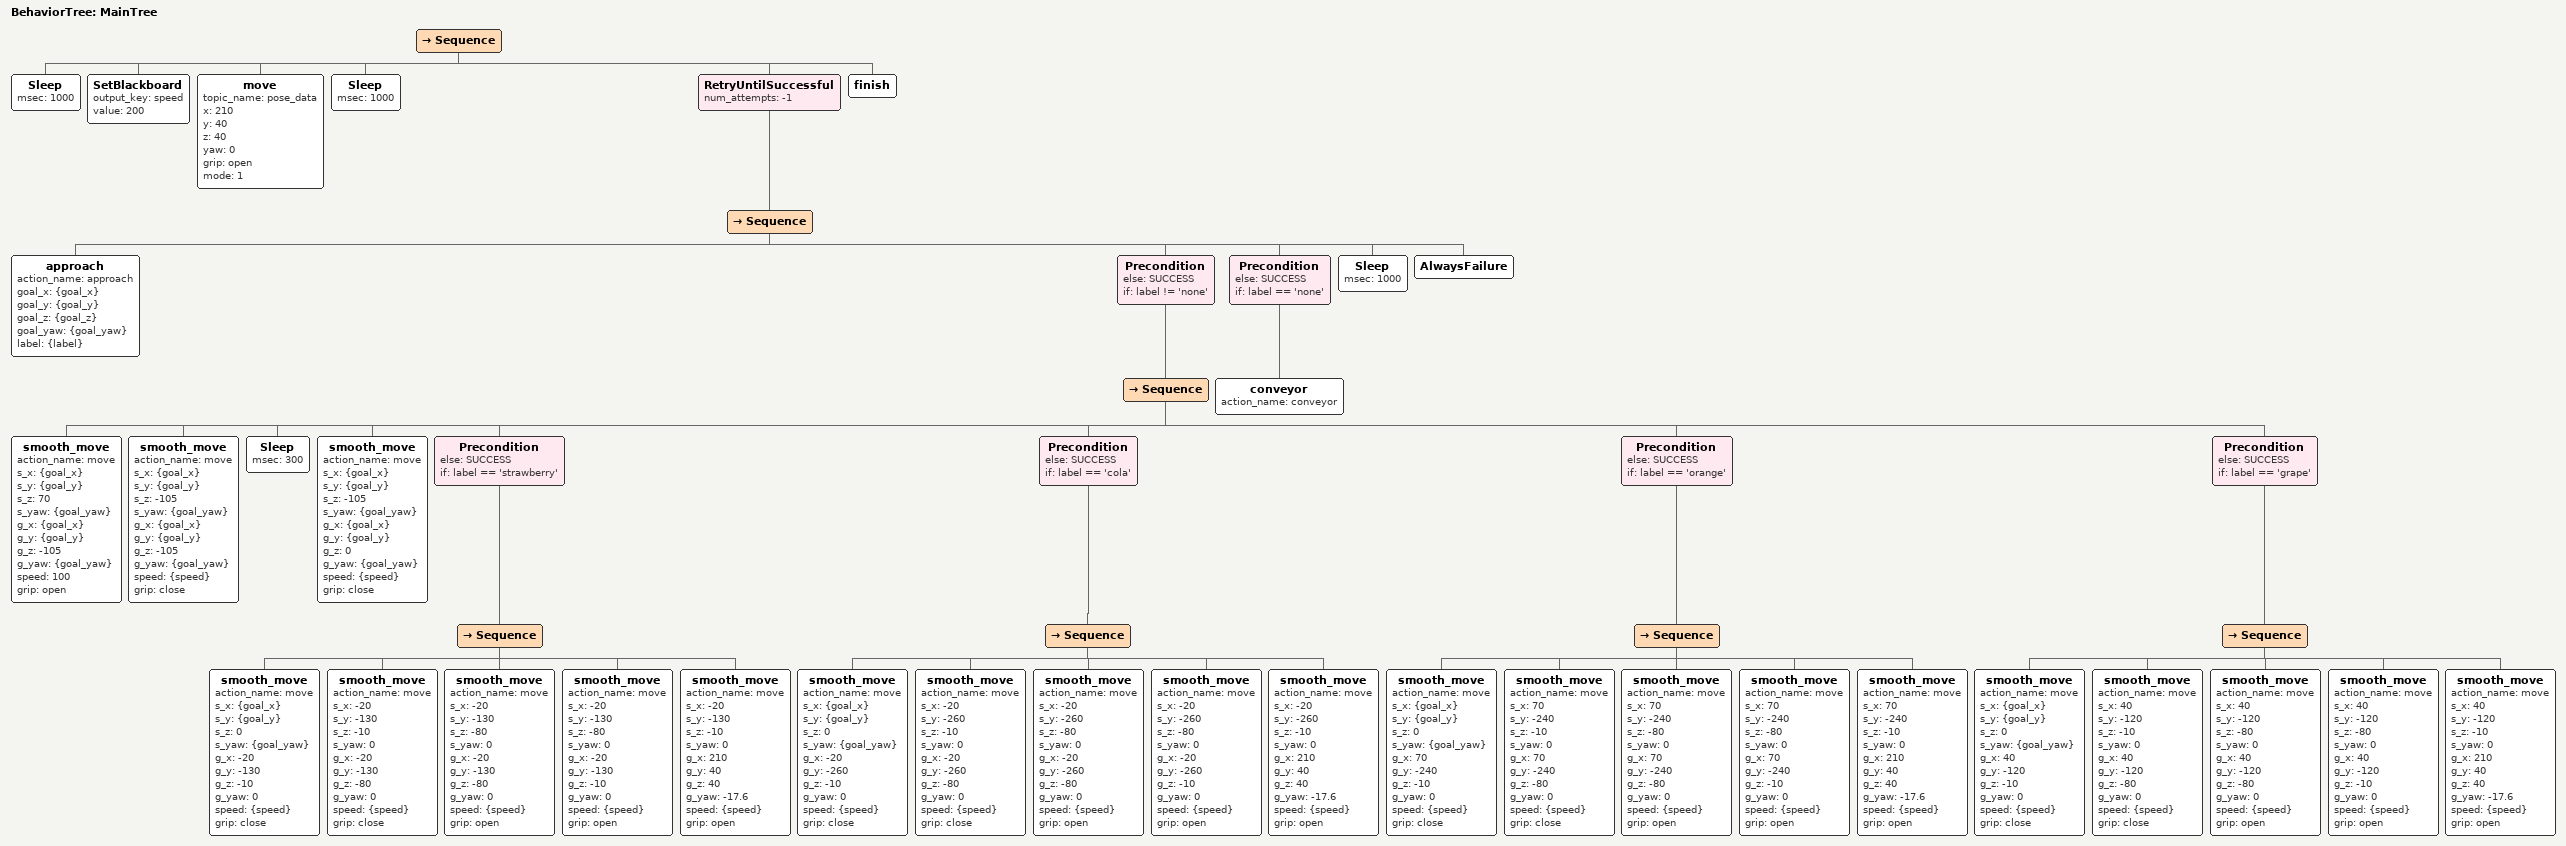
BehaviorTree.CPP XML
<?xml version="1.0" encoding="UTF-8"?>
<root BTCPP_format='4'>
    <BehaviorTree ID="MainTree">
        <Sequence>
            <Sleep msec="1000"/>
            <SetBlackboard output_key="speed" value="200"/>
            <move topic_name="pose_data" x="210" y="40" z="40" yaw="0" grip="open" mode="1"/>
            <Sleep msec="1000"/>

            <RetryUntilSuccessful num_attempts="-1">
                <Sequence>
                    <approach action_name="approach" goal_x="{goal_x}" goal_y="{goal_y}" goal_z="{goal_z}" goal_yaw="{goal_yaw}" label="{label}" />
                    <Precondition else="SUCCESS"
                            if="label != 'none'">
                        <Sequence>
                            <smooth_move action_name="move" s_x="{goal_x}" s_y="{goal_y}" s_z="70" s_yaw="{goal_yaw}" g_x="{goal_x}" g_y="{goal_y}" g_z="-105" g_yaw="{goal_yaw}" speed="100" grip="open"/>

                            <smooth_move action_name="move" s_x="{goal_x}" s_y="{goal_y}" s_z="-105" s_yaw="{goal_yaw}" g_x="{goal_x}" g_y="{goal_y}" g_z="-105" g_yaw="{goal_yaw}" speed="{speed}" grip="close"/>
                            <Sleep msec="300"/>
                            <smooth_move action_name="move" s_x="{goal_x}" s_y="{goal_y}" s_z="-105" s_yaw="{goal_yaw}" g_x="{goal_x}" g_y="{goal_y}" g_z="0" g_yaw="{goal_yaw}" speed="{speed}" grip="close"/>

                            <Precondition else="SUCCESS"
                            if="label == 'strawberry'">
                                <Sequence>
                                    <smooth_move action_name="move" s_x="{goal_x}" s_y="{goal_y}" s_z="0" s_yaw="{goal_yaw}" g_x="-20" g_y="-130" g_z="-10" g_yaw="0" speed="{speed}" grip="close"/>
                                    <smooth_move action_name="move" s_x="-20" s_y="-130" s_z="-10" s_yaw="0" g_x="-20" g_y="-130" g_z="-80" g_yaw="0" speed="{speed}" grip="close"/>
                                    <smooth_move action_name="move" s_x="-20" s_y="-130" s_z="-80" s_yaw="0" g_x="-20" g_y="-130" g_z="-80" g_yaw="0" speed="{speed}" grip="open"/>
                                    <smooth_move action_name="move" s_x="-20" s_y="-130" s_z="-80" s_yaw="0" g_x="-20" g_y="-130" g_z="-10" g_yaw="0" speed="{speed}" grip="open"/>
                                    <smooth_move action_name="move" s_x="-20" s_y="-130" s_z="-10" s_yaw="0" g_x="210" g_y="40" g_z="40" g_yaw="-17.6" speed="{speed}" grip="open"/>

                                </Sequence>
                            </Precondition>
                            <Precondition else="SUCCESS"
                                    if="label == 'cola'">
                                <Sequence>
                                    <smooth_move action_name="move" s_x="{goal_x}" s_y="{goal_y}" s_z="0" s_yaw="{goal_yaw}" g_x="-20" g_y="-260" g_z="-10" g_yaw="0" speed="{speed}" grip="close"/>

                                    <smooth_move action_name="move" s_x="-20" s_y="-260" s_z="-10" s_yaw="0" g_x="-20" g_y="-260" g_z="-80" g_yaw="0" speed="{speed}" grip="close"/>
                                    <smooth_move action_name="move" s_x="-20" s_y="-260" s_z="-80" s_yaw="0" g_x="-20" g_y="-260" g_z="-80" g_yaw="0" speed="{speed}" grip="open"/>
                                    <smooth_move action_name="move" s_x="-20" s_y="-260" s_z="-80" s_yaw="0" g_x="-20" g_y="-260" g_z="-10" g_yaw="0" speed="{speed}" grip="open"/>

                                    <smooth_move action_name="move" s_x="-20" s_y="-260" s_z="-10" s_yaw="0" g_x="210" g_y="40" g_z="40" g_yaw="-17.6" speed="{speed}" grip="open"/>

                                </Sequence>
                            </Precondition>

                            <Precondition else="SUCCESS"
                                    if="label == 'orange'">
                                <Sequence>
                                    <smooth_move action_name="move" s_x="{goal_x}" s_y="{goal_y}" s_z="0" s_yaw="{goal_yaw}" g_x="70" g_y="-240" g_z="-10" g_yaw="0" speed="{speed}" grip="close"/>

                                    <smooth_move action_name="move" s_x="70" s_y="-240" s_z="-10" s_yaw="0" g_x="70" g_y="-240" g_z="-80" g_yaw="0" speed="{speed}" grip="close"/>

                                    <smooth_move action_name="move" s_x="70" s_y="-240" s_z="-80" s_yaw="0" g_x="70" g_y="-240" g_z="-80" g_yaw="0" speed="{speed}" grip="open"/>
                                    <smooth_move action_name="move" s_x="70" s_y="-240" s_z="-80" s_yaw="0" g_x="70" g_y="-240" g_z="-10" g_yaw="0" speed="{speed}" grip="open"/>
                                    <smooth_move action_name="move" s_x="70" s_y="-240" s_z="-10" s_yaw="0" g_x="210" g_y="40" g_z="40" g_yaw="-17.6" speed="{speed}" grip="open"/>

                                </Sequence>
                            </Precondition>

                            <Precondition else="SUCCESS"
                                    if="label == 'grape'">
                                <Sequence>
                                    <smooth_move action_name="move" s_x="{goal_x}" s_y="{goal_y}" s_z="0" s_yaw="{goal_yaw}" g_x="40" g_y="-120" g_z="-10" g_yaw="0" speed="{speed}" grip="close"/>

                                    <smooth_move action_name="move" s_x="40" s_y="-120" s_z="-10" s_yaw="0" g_x="40" g_y="-120" g_z="-80" g_yaw="0" speed="{speed}" grip="close"/>
                                    <smooth_move action_name="move" s_x="40" s_y="-120" s_z="-80" s_yaw="0" g_x="40" g_y="-120" g_z="-80" g_yaw="0" speed="{speed}" grip="open"/>
                                    <smooth_move action_name="move" s_x="40" s_y="-120" s_z="-80" s_yaw="0" g_x="40" g_y="-120" g_z="-10" g_yaw="0" speed="{speed}" grip="open"/>
                                    <smooth_move action_name="move" s_x="40" s_y="-120" s_z="-10" s_yaw="0" g_x="210" g_y="40" g_z="40" g_yaw="-17.6" speed="{speed}" grip="open"/>

                                </Sequence>
                            </Precondition>

                                </Sequence>
                            </Precondition>

                    <Precondition else="SUCCESS"
                            if="label == 'none'">
                        <conveyor action_name="conveyor"/>
                    </Precondition>
                    <Sleep msec="1000"/>
                    <AlwaysFailure/>
                </Sequence>
            </RetryUntilSuccessful>

            <finish/>
        </Sequence>

    </BehaviorTree>
</root>
